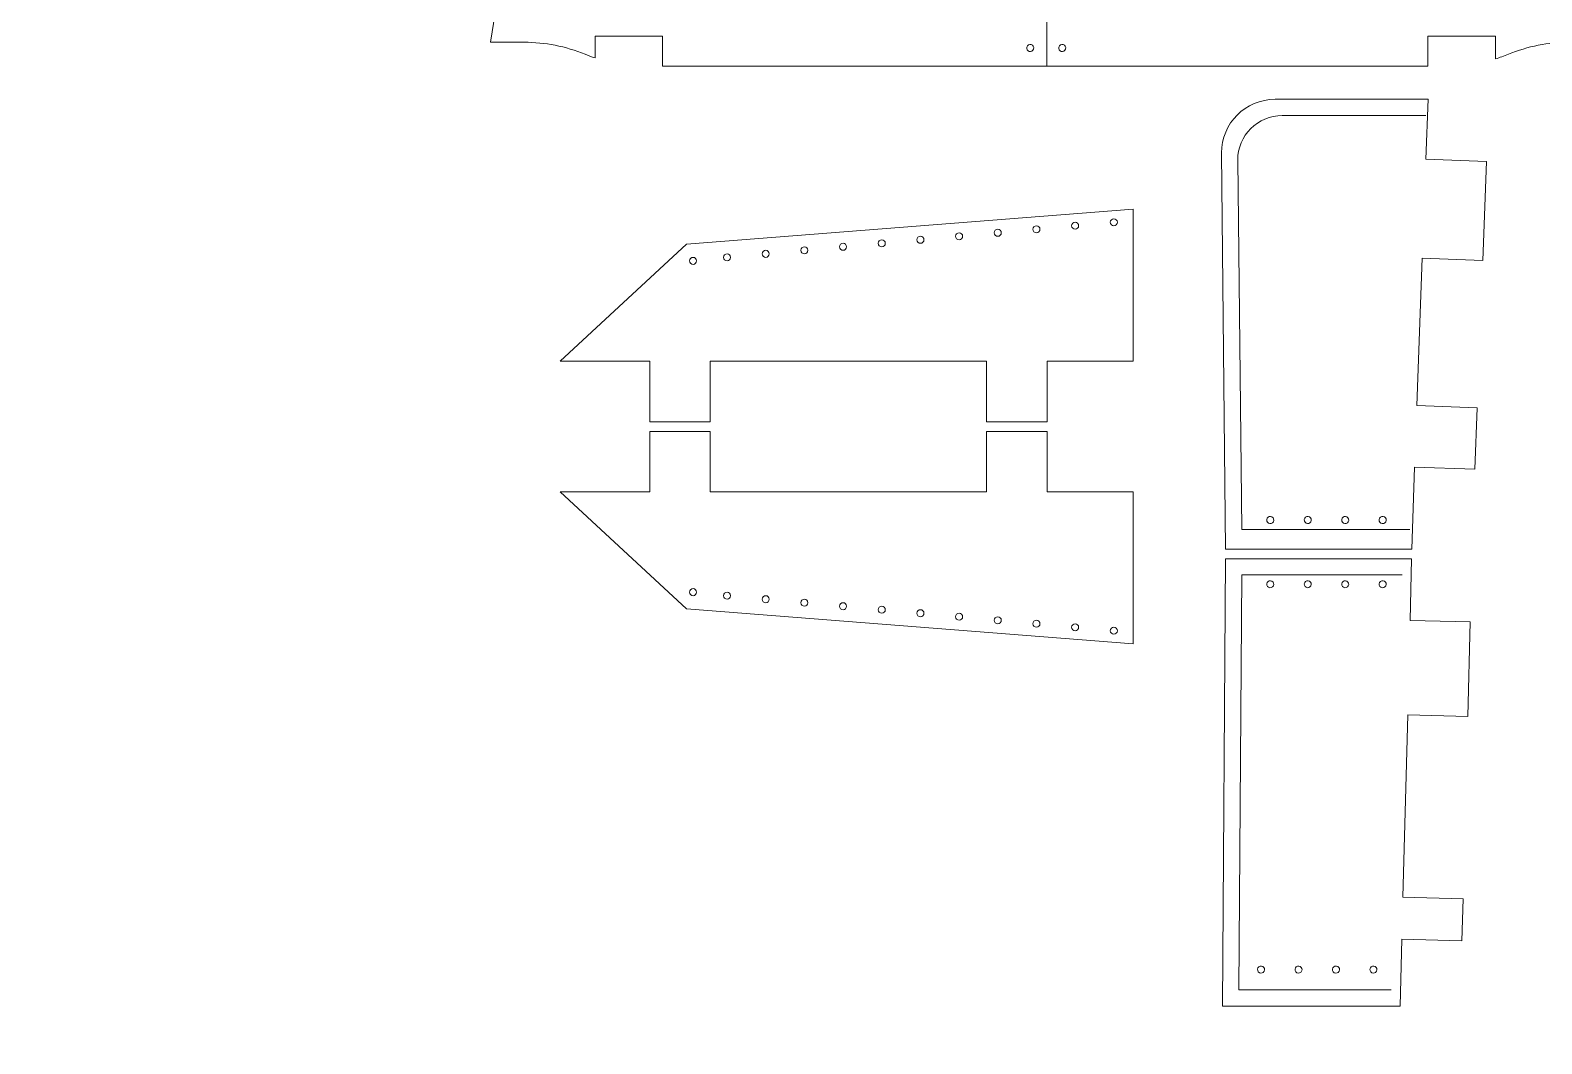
# Model space of a CAD drawing. Header units: centimetres. Extents: x -162 to 162, y -134 to 134.
# Drawn here: x 31.47 to 50.65, y -42.66 to -29.8 of the extents above; entities that cross this region are included whole.
import ezdxf

# ---------------------------------------------------------------- set-up
doc = ezdxf.new("R2010")
doc.units = ezdxf.units.CM
doc.header["$MEASUREMENT"] = 0
doc.layers.add('Capa 1', color=7, linetype='Continuous')
doc.layers.add('GUIDE', color=7, linetype='Continuous')

msp = doc.modelspace()

# ---------------------------------------------------------------- linework, layer by layer
at = {"layer": 'Capa 1', "lineweight": 9}
for points, knots in [([(39.49747, -30.2568), (39.49747, -30.2568), (49.20983, -30.2568), (49.20983, -30.2568), (49.20983, -30.2568), (49.20983, -29.8733), (49.20983, -29.8733), (49.20983, -29.8733), (50.06557, -29.8733), (50.06557, -29.8733), (50.06557, -29.8733), (50.06557, -30.16273), (50.06557, -30.16273), (50.12111, -30.14571), (50.17578, -30.12685), (50.22953, -30.10445), (50.47505, -30.00412), (50.73761, -29.95215), (51.00284, -29.95215), (51.00284, -29.95215), (51.43026, -29.95215), (51.43026, -29.95215), (51.43026, -29.95215), (50.92846, -26.84015), (50.92846, -26.84015), (50.92846, -26.84015), (37.81558, -26.84015), (37.81558, -26.84015), (37.81558, -26.84015), (37.31378, -29.95215), (37.31378, -29.95215), (37.31378, -29.95215), (37.7412, -29.95215), (37.7412, -29.95215), (38.00647, -29.95215), (38.26899, -30.00412), (38.51453, -30.10445), (38.55574, -30.12147), (38.59783, -30.13674), (38.64084, -30.15017), (38.64084, -30.15017), (38.64084, -29.8733), (38.64084, -29.8733), (38.64084, -29.8733), (39.49747, -29.8733), (39.49747, -29.8733), (39.49747, -29.8733), (39.49747, -30.2568), (39.49747, -30.2568)], [0, 0, 0, 0, 0.0625, 0.0625, 0.0625, 0.125, 0.125, 0.125, 0.1875, 0.1875, 0.1875, 0.25, 0.25, 0.25, 0.3125, 0.3125, 0.3125, 0.375, 0.375, 0.375, 0.4375, 0.4375, 0.4375, 0.5, 0.5, 0.5, 0.5625, 0.5625, 0.5625, 0.625, 0.625, 0.625, 0.6875, 0.6875, 0.6875, 0.75, 0.75, 0.75, 0.8125, 0.8125, 0.8125, 0.875, 0.875, 0.875, 0.9375, 0.9375, 0.9375, 1, 1, 1, 1]), ([(46.64105, -36.3839), (46.64105, -36.3839), (46.58949, -31.3575), (46.58949, -31.3575), (46.58949, -30.98118), (46.89456, -30.67609), (47.27089, -30.67609), (47.27089, -30.67609), (49.21289, -30.67609), (49.21289, -30.67609), (49.21289, -30.67609), (49.18436, -31.43426), (49.18436, -31.43426), (49.18436, -31.43426), (49.9532, -31.46349), (49.9532, -31.46349), (49.9532, -31.46349), (49.90532, -32.72267), (49.90532, -32.72267), (49.90532, -32.72267), (49.13702, -32.69344), (49.13702, -32.69344), (49.13702, -32.69344), (49.06673, -34.56278), (49.06673, -34.56278), (49.06673, -34.56278), (49.83424, -34.59196), (49.83424, -34.59196), (49.83424, -34.59196), (49.8046, -35.37168), (49.8046, -35.37168), (49.8046, -35.37168), (49.03739, -35.34249), (49.03739, -35.34249), (49.03739, -35.34249), (49.00497, -36.3839), (49.00497, -36.3839), (49.00497, -36.3839), (46.64105, -36.3839), (46.64105, -36.3839)], [0, 0, 0, 0, 0.07692308, 0.07692308, 0.07692308, 0.15384615, 0.15384615, 0.15384615, 0.23076923, 0.23076923, 0.23076923, 0.30769231, 0.30769231, 0.30769231, 0.38461538, 0.38461538, 0.38461538, 0.46153846, 0.46153846, 0.46153846, 0.53846154, 0.53846154, 0.53846154, 0.61538462, 0.61538462, 0.61538462, 0.69230769, 0.69230769, 0.69230769, 0.76923077, 0.76923077, 0.76923077, 0.84615385, 0.84615385, 0.84615385, 0.92307692, 0.92307692, 0.92307692, 1, 1, 1, 1]), ([(44.37648, -34.00029), (44.37648, -34.00029), (44.37648, -34.76728), (44.37648, -34.76728), (44.37648, -34.76728), (43.6095, -34.76728), (43.6095, -34.76728), (43.6095, -34.76728), (43.6095, -34.00029), (43.6095, -34.00029), (43.6095, -34.00029), (40.10354, -34.00029), (40.10354, -34.00029), (40.10354, -34.00029), (40.10354, -34.76728), (40.10354, -34.76728), (40.10354, -34.76728), (39.33655, -34.76728), (39.33655, -34.76728), (39.33655, -34.76728), (39.33655, -34.00029), (39.33655, -34.00029), (39.33655, -34.00029), (38.19977, -34.00029), (38.19977, -34.00029), (38.19977, -34.00029), (39.7999, -32.51304), (39.7999, -32.51304), (39.7999, -32.51304), (45.47085, -32.069), (45.47085, -32.069), (45.47085, -32.069), (45.47085, -34.00029), (45.47085, -34.00029), (45.47085, -34.00029), (44.37648, -34.00029), (44.37648, -34.00029)], [0, 0, 0, 0, 0.08333333, 0.08333333, 0.08333333, 0.16666667, 0.16666667, 0.16666667, 0.25, 0.25, 0.25, 0.33333333, 0.33333333, 0.33333333, 0.41666667, 0.41666667, 0.41666667, 0.5, 0.5, 0.5, 0.58333333, 0.58333333, 0.58333333, 0.66666667, 0.66666667, 0.66666667, 0.75, 0.75, 0.75, 0.83333333, 0.83333333, 0.83333333, 0.91666667, 0.91666667, 0.91666667, 1, 1, 1, 1]), ([(44.37648, -35.65681), (44.37648, -35.65681), (44.37648, -34.88983), (44.37648, -34.88983), (44.37648, -34.88983), (43.6095, -34.88983), (43.6095, -34.88983), (43.6095, -34.88983), (43.6095, -35.65681), (43.6095, -35.65681), (43.6095, -35.65681), (40.10354, -35.65681), (40.10354, -35.65681), (40.10354, -35.65681), (40.10354, -34.88983), (40.10354, -34.88983), (40.10354, -34.88983), (39.33655, -34.88983), (39.33655, -34.88983), (39.33655, -34.88983), (39.33655, -35.65681), (39.33655, -35.65681), (39.33655, -35.65681), (38.19977, -35.65681), (38.19977, -35.65681), (38.19977, -35.65681), (39.7999, -37.14406), (39.7999, -37.14406), (39.7999, -37.14406), (45.47085, -37.58811), (45.47085, -37.58811), (45.47085, -37.58811), (45.47085, -35.65681), (45.47085, -35.65681), (45.47085, -35.65681), (44.37648, -35.65681), (44.37648, -35.65681)], [0, 0, 0, 0, 0.08333333, 0.08333333, 0.08333333, 0.16666667, 0.16666667, 0.16666667, 0.25, 0.25, 0.25, 0.33333333, 0.33333333, 0.33333333, 0.41666667, 0.41666667, 0.41666667, 0.5, 0.5, 0.5, 0.58333333, 0.58333333, 0.58333333, 0.66666667, 0.66666667, 0.66666667, 0.75, 0.75, 0.75, 0.83333333, 0.83333333, 0.83333333, 0.91666667, 0.91666667, 0.91666667, 1, 1, 1, 1]), ([(49.71549, -38.5085), (49.71549, -38.5085), (49.74708, -37.30843), (49.74708, -37.30843), (49.74708, -37.30843), (48.98388, -37.28835), (48.98388, -37.28835), (48.98388, -37.28835), (49.00195, -36.50653), (49.00195, -36.50653), (49.00195, -36.50653), (46.64105, -36.50653), (46.64105, -36.50653), (46.64105, -36.50653), (46.60152, -42.1852), (46.60152, -42.1852), (46.60152, -42.1852), (48.85837, -42.1852), (48.85837, -42.1852), (48.85837, -42.1852), (48.87826, -41.33414), (48.87826, -41.33414), (48.87826, -41.33414), (49.6406, -41.3542), (49.6406, -41.3542), (49.6406, -41.3542), (49.65461, -40.82136), (49.65461, -40.82136), (49.65461, -40.82136), (48.89217, -40.8013), (48.89217, -40.8013), (48.89217, -40.8013), (48.95255, -38.48842), (48.95255, -38.48842), (48.95255, -38.48842), (49.71549, -38.5085), (49.71549, -38.5085)], [0, 0, 0, 0, 0.08333333, 0.08333333, 0.08333333, 0.16666667, 0.16666667, 0.16666667, 0.25, 0.25, 0.25, 0.33333333, 0.33333333, 0.33333333, 0.41666667, 0.41666667, 0.41666667, 0.5, 0.5, 0.5, 0.58333333, 0.58333333, 0.58333333, 0.66666667, 0.66666667, 0.66666667, 0.75, 0.75, 0.75, 0.83333333, 0.83333333, 0.83333333, 0.91666667, 0.91666667, 0.91666667, 1, 1, 1, 1])]:
    msp.add_open_spline(points, degree=3, knots=knots, dxfattribs=at)
at = {"layer": 'Capa 1', "color": 4, "lineweight": 9}
msp.add_open_spline([(44.37208, -26.97149), (44.37208, -26.97149), (44.37208, -30.24659), (44.37208, -30.24659)], degree=3, dxfattribs=at)
for points, knots in [([(44.20741, -30.02052), (44.20478, -29.99606), (44.18282, -29.97838), (44.15836, -29.98101), (44.1339, -29.98364), (44.11623, -30.0056), (44.11885, -30.03005), (44.12148, -30.0545), (44.14344, -30.07218), (44.1679, -30.06955), (44.19236, -30.06692), (44.21003, -30.04496), (44.20741, -30.02052)], [0, 0, 0, 0, 0.25, 0.25, 0.25, 0.5, 0.5, 0.5, 0.75, 0.75, 0.75, 1, 1, 1, 1]), ([(44.61314, -30.02052), (44.61051, -29.99606), (44.58855, -29.97838), (44.56409, -29.98101), (44.53963, -29.98364), (44.52196, -30.0056), (44.52458, -30.03005), (44.52721, -30.0545), (44.54917, -30.07218), (44.57363, -30.06955), (44.59809, -30.06692), (44.61576, -30.04496), (44.61314, -30.02052)], [0, 0, 0, 0, 0.25, 0.25, 0.25, 0.5, 0.5, 0.5, 0.75, 0.75, 0.75, 1, 1, 1, 1]), ([(48.98131, -36.13687), (48.98131, -36.13687), (46.84631, -36.13687), (46.84631, -36.13687), (46.84631, -36.13687), (46.79591, -31.44586), (46.79591, -31.44586), (46.79591, -31.13574), (47.04919, -30.8825), (47.36049, -30.8825), (47.36049, -30.8825), (49.18117, -30.8825), (49.18117, -30.8825)], [0, 0, 0, 0, 0.25, 0.25, 0.25, 0.5, 0.5, 0.5, 0.75, 0.75, 0.75, 1, 1, 1, 1]), ([(45.26839, -32.23641), (45.26839, -32.21182), (45.24846, -32.19188), (45.22387, -32.19188), (45.19928, -32.19188), (45.17934, -32.21182), (45.17934, -32.23641), (45.17934, -32.261), (45.19928, -32.28093), (45.22387, -32.28093), (45.24846, -32.28093), (45.26839, -32.261), (45.26839, -32.23641)], [0, 0, 0, 0, 0.25, 0.25, 0.25, 0.5, 0.5, 0.5, 0.75, 0.75, 0.75, 1, 1, 1, 1]), ([(43.30544, -32.41451), (43.30544, -32.38992), (43.2855, -32.36998), (43.26091, -32.36998), (43.23632, -32.36998), (43.21639, -32.38992), (43.21639, -32.41451), (43.21639, -32.4391), (43.23632, -32.45903), (43.26091, -32.45903), (43.2855, -32.45903), (43.30544, -32.4391), (43.30544, -32.41451)], [0, 0, 0, 0, 0.25, 0.25, 0.25, 0.5, 0.5, 0.5, 0.75, 0.75, 0.75, 1, 1, 1, 1]), ([(43.79618, -32.36998), (43.79618, -32.34539), (43.77624, -32.32546), (43.75165, -32.32546), (43.72706, -32.32546), (43.70713, -32.34539), (43.70713, -32.36998), (43.70713, -32.39457), (43.72706, -32.41451), (43.75165, -32.41451), (43.77624, -32.41451), (43.79618, -32.39457), (43.79618, -32.36998)], [0, 0, 0, 0, 0.25, 0.25, 0.25, 0.5, 0.5, 0.5, 0.75, 0.75, 0.75, 1, 1, 1, 1]), ([(44.28692, -32.32546), (44.28692, -32.30087), (44.26698, -32.28093), (44.24239, -32.28093), (44.2178, -32.28093), (44.19786, -32.30087), (44.19786, -32.32546), (44.19786, -32.35005), (44.2178, -32.36998), (44.24239, -32.36998), (44.26698, -32.36998), (44.28692, -32.35005), (44.28692, -32.32546)], [0, 0, 0, 0, 0.25, 0.25, 0.25, 0.5, 0.5, 0.5, 0.75, 0.75, 0.75, 1, 1, 1, 1]), ([(44.77765, -32.28093), (44.77765, -32.25634), (44.75772, -32.23641), (44.73313, -32.23641), (44.70854, -32.23641), (44.6886, -32.25634), (44.6886, -32.28093), (44.6886, -32.30552), (44.70854, -32.32546), (44.73313, -32.32546), (44.75772, -32.32546), (44.77765, -32.30552), (44.77765, -32.28093)], [0, 0, 0, 0, 0.25, 0.25, 0.25, 0.5, 0.5, 0.5, 0.75, 0.75, 0.75, 1, 1, 1, 1]), ([(40.85174, -32.63713), (40.85174, -32.61254), (40.8318, -32.59261), (40.80721, -32.59261), (40.78262, -32.59261), (40.76269, -32.61254), (40.76269, -32.63713), (40.76269, -32.66172), (40.78262, -32.68166), (40.80721, -32.68166), (40.8318, -32.68166), (40.85174, -32.66172), (40.85174, -32.63713)], [0, 0, 0, 0, 0.25, 0.25, 0.25, 0.5, 0.5, 0.5, 0.75, 0.75, 0.75, 1, 1, 1, 1]), ([(41.34248, -32.59261), (41.34248, -32.56802), (41.32254, -32.54808), (41.29795, -32.54808), (41.27336, -32.54808), (41.25343, -32.56802), (41.25343, -32.59261), (41.25343, -32.6172), (41.27336, -32.63713), (41.29795, -32.63713), (41.32254, -32.63713), (41.34248, -32.6172), (41.34248, -32.59261)], [0, 0, 0, 0, 0.25, 0.25, 0.25, 0.5, 0.5, 0.5, 0.75, 0.75, 0.75, 1, 1, 1, 1]), ([(41.83322, -32.54808), (41.83322, -32.52349), (41.81328, -32.50356), (41.78869, -32.50356), (41.7641, -32.50356), (41.74417, -32.52349), (41.74417, -32.54808), (41.74417, -32.57267), (41.7641, -32.59261), (41.78869, -32.59261), (41.81328, -32.59261), (41.83322, -32.57267), (41.83322, -32.54808)], [0, 0, 0, 0, 0.25, 0.25, 0.25, 0.5, 0.5, 0.5, 0.75, 0.75, 0.75, 1, 1, 1, 1]), ([(42.32396, -32.50356), (42.32396, -32.47897), (42.30402, -32.45903), (42.27943, -32.45903), (42.25484, -32.45903), (42.23491, -32.47897), (42.23491, -32.50356), (42.23491, -32.52815), (42.25484, -32.54808), (42.27943, -32.54808), (42.30402, -32.54808), (42.32396, -32.52815), (42.32396, -32.50356)], [0, 0, 0, 0, 0.25, 0.25, 0.25, 0.5, 0.5, 0.5, 0.75, 0.75, 0.75, 1, 1, 1, 1]), ([(42.8147, -32.45903), (42.8147, -32.43444), (42.79476, -32.41451), (42.77017, -32.41451), (42.74558, -32.41451), (42.72565, -32.43444), (42.72565, -32.45903), (42.72565, -32.48362), (42.74558, -32.50356), (42.77017, -32.50356), (42.79476, -32.50356), (42.8147, -32.48362), (42.8147, -32.45903)], [0, 0, 0, 0, 0.25, 0.25, 0.25, 0.5, 0.5, 0.5, 0.75, 0.75, 0.75, 1, 1, 1, 1]), ([(39.92967, -32.72618), (39.92967, -32.70159), (39.90973, -32.68166), (39.88514, -32.68166), (39.86055, -32.68166), (39.84061, -32.70159), (39.84061, -32.72618), (39.84061, -32.75078), (39.86055, -32.77071), (39.88514, -32.77071), (39.90973, -32.77071), (39.92967, -32.75078), (39.92967, -32.72618)], [0, 0, 0, 0, 0.25, 0.25, 0.25, 0.5, 0.5, 0.5, 0.75, 0.75, 0.75, 1, 1, 1, 1]), ([(40.361, -32.68166), (40.361, -32.65707), (40.34106, -32.63713), (40.31647, -32.63713), (40.29188, -32.63713), (40.27195, -32.65707), (40.27195, -32.68166), (40.27195, -32.70625), (40.29188, -32.72618), (40.31647, -32.72618), (40.34106, -32.72618), (40.361, -32.70625), (40.361, -32.68166)], [0, 0, 0, 0, 0.25, 0.25, 0.25, 0.5, 0.5, 0.5, 0.75, 0.75, 0.75, 1, 1, 1, 1]), ([(47.21369, -35.97068), (47.23814, -35.9733), (47.25582, -35.99526), (47.25319, -36.01972), (47.25056, -36.04418), (47.2286, -36.06186), (47.20416, -36.05923), (47.1797, -36.05661), (47.16202, -36.03464), (47.16465, -36.01018), (47.16728, -35.98573), (47.18924, -35.96805), (47.21369, -35.97068)], [0, 0, 0, 0, 0.25, 0.25, 0.25, 0.5, 0.5, 0.5, 0.75, 0.75, 0.75, 1, 1, 1, 1]), ([(47.68911, -35.97068), (47.71357, -35.9733), (47.73125, -35.99526), (47.72862, -36.01972), (47.72598, -36.04418), (47.70403, -36.06186), (47.67958, -36.05923), (47.65513, -36.05661), (47.63745, -36.03464), (47.64008, -36.01018), (47.64271, -35.98573), (47.66467, -35.96805), (47.68911, -35.97068)], [0, 0, 0, 0, 0.25, 0.25, 0.25, 0.5, 0.5, 0.5, 0.75, 0.75, 0.75, 1, 1, 1, 1]), ([(48.16454, -35.97068), (48.18899, -35.9733), (48.20668, -35.99526), (48.20404, -36.01972), (48.20141, -36.04418), (48.17946, -36.06186), (48.15501, -36.05923), (48.13056, -36.05661), (48.11287, -36.03464), (48.11551, -36.01018), (48.11814, -35.98573), (48.14009, -35.96805), (48.16454, -35.97068)], [0, 0, 0, 0, 0.25, 0.25, 0.25, 0.5, 0.5, 0.5, 0.75, 0.75, 0.75, 1, 1, 1, 1]), ([(48.63997, -35.97068), (48.66442, -35.9733), (48.6821, -35.99526), (48.67947, -36.01972), (48.67684, -36.04418), (48.65488, -36.06186), (48.63044, -36.05923), (48.60598, -36.05661), (48.5883, -36.03464), (48.59093, -36.01018), (48.59356, -35.98573), (48.61552, -35.96805), (48.63997, -35.97068)], [0, 0, 0, 0, 0.25, 0.25, 0.25, 0.5, 0.5, 0.5, 0.75, 0.75, 0.75, 1, 1, 1, 1]), ([(48.74395, -41.9788), (48.74395, -41.9788), (46.80877, -41.9788), (46.80877, -41.9788), (46.80877, -41.9788), (46.8467, -36.71298), (46.8467, -36.71298), (46.8467, -36.71298), (48.88239, -36.71298), (48.88239, -36.71298)], [0, 0, 0, 0, 0.33333333, 0.33333333, 0.33333333, 0.66666667, 0.66666667, 0.66666667, 1, 1, 1, 1]), ([(47.21369, -36.78595), (47.23814, -36.78858), (47.25582, -36.81054), (47.25319, -36.835), (47.25056, -36.85946), (47.2286, -36.87713), (47.20416, -36.87451), (47.1797, -36.87188), (47.16202, -36.84992), (47.16465, -36.82546), (47.16728, -36.801), (47.18924, -36.78333), (47.21369, -36.78595)], [0, 0, 0, 0, 0.25, 0.25, 0.25, 0.5, 0.5, 0.5, 0.75, 0.75, 0.75, 1, 1, 1, 1]), ([(47.68911, -36.78595), (47.71357, -36.78858), (47.73125, -36.81054), (47.72862, -36.835), (47.72598, -36.85946), (47.70403, -36.87713), (47.67958, -36.87451), (47.65513, -36.87188), (47.63745, -36.84992), (47.64008, -36.82546), (47.64271, -36.801), (47.66467, -36.78333), (47.68911, -36.78595)], [0, 0, 0, 0, 0.25, 0.25, 0.25, 0.5, 0.5, 0.5, 0.75, 0.75, 0.75, 1, 1, 1, 1]), ([(48.16454, -36.78595), (48.18899, -36.78858), (48.20668, -36.81054), (48.20404, -36.835), (48.20141, -36.85946), (48.17946, -36.87713), (48.15501, -36.87451), (48.13056, -36.87188), (48.11287, -36.84992), (48.11551, -36.82546), (48.11814, -36.801), (48.14009, -36.78333), (48.16454, -36.78595)], [0, 0, 0, 0, 0.25, 0.25, 0.25, 0.5, 0.5, 0.5, 0.75, 0.75, 0.75, 1, 1, 1, 1]), ([(48.63997, -36.78595), (48.66442, -36.78858), (48.6821, -36.81054), (48.67947, -36.835), (48.67684, -36.85946), (48.65488, -36.87713), (48.63044, -36.87451), (48.60598, -36.87188), (48.5883, -36.84992), (48.59093, -36.82546), (48.59356, -36.801), (48.61552, -36.78333), (48.63997, -36.78595)], [0, 0, 0, 0, 0.25, 0.25, 0.25, 0.5, 0.5, 0.5, 0.75, 0.75, 0.75, 1, 1, 1, 1]), ([(39.92967, -36.93092), (39.92967, -36.95551), (39.90973, -36.97545), (39.88514, -36.97545), (39.86055, -36.97545), (39.84061, -36.95551), (39.84061, -36.93092), (39.84061, -36.90633), (39.86055, -36.88639), (39.88514, -36.88639), (39.90973, -36.88639), (39.92967, -36.90633), (39.92967, -36.93092)], [0, 0, 0, 0, 0.25, 0.25, 0.25, 0.5, 0.5, 0.5, 0.75, 0.75, 0.75, 1, 1, 1, 1]), ([(40.361, -36.97545), (40.361, -37.00004), (40.34106, -37.01997), (40.31647, -37.01997), (40.29188, -37.01997), (40.27195, -37.00004), (40.27195, -36.97545), (40.27195, -36.95085), (40.29188, -36.93092), (40.31647, -36.93092), (40.34106, -36.93092), (40.361, -36.95085), (40.361, -36.97545)], [0, 0, 0, 0, 0.25, 0.25, 0.25, 0.5, 0.5, 0.5, 0.75, 0.75, 0.75, 1, 1, 1, 1]), ([(40.85174, -37.01997), (40.85174, -37.04456), (40.8318, -37.0645), (40.80721, -37.0645), (40.78262, -37.0645), (40.76269, -37.04456), (40.76269, -37.01997), (40.76269, -36.99538), (40.78262, -36.97545), (40.80721, -36.97545), (40.8318, -36.97545), (40.85174, -36.99538), (40.85174, -37.01997)], [0, 0, 0, 0, 0.25, 0.25, 0.25, 0.5, 0.5, 0.5, 0.75, 0.75, 0.75, 1, 1, 1, 1]), ([(41.34248, -37.0645), (41.34248, -37.08909), (41.32254, -37.10902), (41.29795, -37.10902), (41.27336, -37.10902), (41.25343, -37.08909), (41.25343, -37.0645), (41.25343, -37.03991), (41.27336, -37.01997), (41.29795, -37.01997), (41.32254, -37.01997), (41.34248, -37.03991), (41.34248, -37.0645)], [0, 0, 0, 0, 0.25, 0.25, 0.25, 0.5, 0.5, 0.5, 0.75, 0.75, 0.75, 1, 1, 1, 1]), ([(41.83322, -37.10902), (41.83322, -37.13361), (41.81328, -37.15355), (41.78869, -37.15355), (41.7641, -37.15355), (41.74417, -37.13361), (41.74417, -37.10902), (41.74417, -37.08443), (41.7641, -37.0645), (41.78869, -37.0645), (41.81328, -37.0645), (41.83322, -37.08443), (41.83322, -37.10902)], [0, 0, 0, 0, 0.25, 0.25, 0.25, 0.5, 0.5, 0.5, 0.75, 0.75, 0.75, 1, 1, 1, 1]), ([(42.32396, -37.15355), (42.32396, -37.17814), (42.30402, -37.19807), (42.27943, -37.19807), (42.25484, -37.19807), (42.23491, -37.17814), (42.23491, -37.15355), (42.23491, -37.12896), (42.25484, -37.10902), (42.27943, -37.10902), (42.30402, -37.10902), (42.32396, -37.12896), (42.32396, -37.15355)], [0, 0, 0, 0, 0.25, 0.25, 0.25, 0.5, 0.5, 0.5, 0.75, 0.75, 0.75, 1, 1, 1, 1]), ([(42.8147, -37.19807), (42.8147, -37.22266), (42.79476, -37.2426), (42.77017, -37.2426), (42.74558, -37.2426), (42.72565, -37.22266), (42.72565, -37.19807), (42.72565, -37.17348), (42.74558, -37.15355), (42.77017, -37.15355), (42.79476, -37.15355), (42.8147, -37.17348), (42.8147, -37.19807)], [0, 0, 0, 0, 0.25, 0.25, 0.25, 0.5, 0.5, 0.5, 0.75, 0.75, 0.75, 1, 1, 1, 1]), ([(43.30544, -37.2426), (43.30544, -37.26719), (43.2855, -37.28712), (43.26091, -37.28712), (43.23632, -37.28712), (43.21639, -37.26719), (43.21639, -37.2426), (43.21639, -37.21801), (43.23632, -37.19807), (43.26091, -37.19807), (43.2855, -37.19807), (43.30544, -37.21801), (43.30544, -37.2426)], [0, 0, 0, 0, 0.25, 0.25, 0.25, 0.5, 0.5, 0.5, 0.75, 0.75, 0.75, 1, 1, 1, 1]), ([(43.79618, -37.28712), (43.79618, -37.31171), (43.77624, -37.33165), (43.75165, -37.33165), (43.72706, -37.33165), (43.70713, -37.31171), (43.70713, -37.28712), (43.70713, -37.26253), (43.72706, -37.2426), (43.75165, -37.2426), (43.77624, -37.2426), (43.79618, -37.26253), (43.79618, -37.28712)], [0, 0, 0, 0, 0.25, 0.25, 0.25, 0.5, 0.5, 0.5, 0.75, 0.75, 0.75, 1, 1, 1, 1]), ([(44.28692, -37.33165), (44.28692, -37.35624), (44.26698, -37.37617), (44.24239, -37.37617), (44.2178, -37.37617), (44.19786, -37.35624), (44.19786, -37.33165), (44.19786, -37.30706), (44.2178, -37.28712), (44.24239, -37.28712), (44.26698, -37.28712), (44.28692, -37.30706), (44.28692, -37.33165)], [0, 0, 0, 0, 0.25, 0.25, 0.25, 0.5, 0.5, 0.5, 0.75, 0.75, 0.75, 1, 1, 1, 1]), ([(44.77765, -37.37617), (44.77765, -37.40076), (44.75772, -37.4207), (44.73313, -37.4207), (44.70854, -37.4207), (44.6886, -37.40076), (44.6886, -37.37617), (44.6886, -37.35158), (44.70854, -37.33165), (44.73313, -37.33165), (44.75772, -37.33165), (44.77765, -37.35158), (44.77765, -37.37617)], [0, 0, 0, 0, 0.25, 0.25, 0.25, 0.5, 0.5, 0.5, 0.75, 0.75, 0.75, 1, 1, 1, 1]), ([(45.26839, -37.4207), (45.26839, -37.44529), (45.24846, -37.46522), (45.22387, -37.46522), (45.19928, -37.46522), (45.17934, -37.44529), (45.17934, -37.4207), (45.17934, -37.39611), (45.19928, -37.37617), (45.22387, -37.37617), (45.24846, -37.37617), (45.26839, -37.39611), (45.26839, -37.4207)], [0, 0, 0, 0, 0.25, 0.25, 0.25, 0.5, 0.5, 0.5, 0.75, 0.75, 0.75, 1, 1, 1, 1]), ([(47.09669, -41.67669), (47.12114, -41.67932), (47.13882, -41.70128), (47.13619, -41.72574), (47.13355, -41.7502), (47.1116, -41.76787), (47.08715, -41.76525), (47.0627, -41.76262), (47.04502, -41.74066), (47.04765, -41.7162), (47.05028, -41.69174), (47.07224, -41.67407), (47.09669, -41.67669)], [0, 0, 0, 0, 0.25, 0.25, 0.25, 0.5, 0.5, 0.5, 0.75, 0.75, 0.75, 1, 1, 1, 1]), ([(47.57211, -41.67669), (47.59656, -41.67932), (47.61425, -41.70128), (47.61162, -41.72574), (47.60898, -41.7502), (47.58703, -41.76787), (47.56258, -41.76525), (47.53813, -41.76262), (47.52045, -41.74066), (47.52308, -41.7162), (47.52571, -41.69174), (47.54767, -41.67407), (47.57211, -41.67669)], [0, 0, 0, 0, 0.25, 0.25, 0.25, 0.5, 0.5, 0.5, 0.75, 0.75, 0.75, 1, 1, 1, 1]), ([(48.04754, -41.67669), (48.07199, -41.67932), (48.08967, -41.70128), (48.08704, -41.72574), (48.08441, -41.7502), (48.06245, -41.76787), (48.03801, -41.76525), (48.01355, -41.76262), (47.99587, -41.74066), (47.9985, -41.7162), (48.00113, -41.69174), (48.02309, -41.67407), (48.04754, -41.67669)], [0, 0, 0, 0, 0.25, 0.25, 0.25, 0.5, 0.5, 0.5, 0.75, 0.75, 0.75, 1, 1, 1, 1]), ([(48.52297, -41.67669), (48.54742, -41.67932), (48.5651, -41.70128), (48.56247, -41.72574), (48.55983, -41.7502), (48.53788, -41.76787), (48.51343, -41.76525), (48.48898, -41.76262), (48.4713, -41.74066), (48.47393, -41.7162), (48.47656, -41.69174), (48.49852, -41.67407), (48.52297, -41.67669)], [0, 0, 0, 0, 0.25, 0.25, 0.25, 0.5, 0.5, 0.5, 0.75, 0.75, 0.75, 1, 1, 1, 1])]:
    msp.add_open_spline(points, degree=3, knots=knots, dxfattribs=at)
at = {"layer": 'GUIDE', "lineweight": 9}
for points in [[(154.95614, -133.81955), (154.95614, -133.81955), (-18.51418, -133.81955), (-18.51418, -133.81955), (-18.51418, -133.81955), (-18.51418, 9.29968), (-18.51418, 9.29968), (-18.51418, 9.29968), (154.95614, 9.29968), (154.95614, 9.29968), (154.95614, 9.29968), (154.95614, -133.81955), (154.95614, -133.81955)], [(-18.43797, -133.74342), (-18.43797, -133.74342), (154.87992, -133.74342), (154.87992, -133.74342), (154.87992, -133.74342), (154.87992, 9.22355), (154.87992, 9.22355), (154.87992, 9.22355), (-18.43797, 9.22355), (-18.43797, 9.22355), (-18.43797, 9.22355), (-18.43797, -133.74342), (-18.43797, -133.74342)]]:
    msp.add_open_spline(points, degree=3, knots=[0, 0, 0, 0, 0.25, 0.25, 0.25, 0.5, 0.5, 0.5, 0.75, 0.75, 0.75, 1, 1, 1, 1], dxfattribs=at)

doc.saveas('drawing.dxf')
